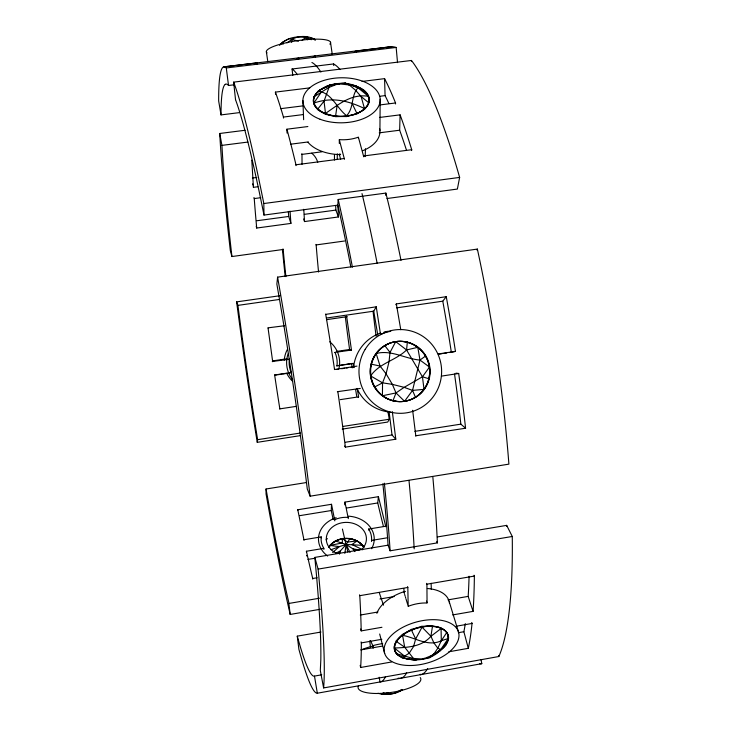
<?xml version="1.0" encoding="UTF-8"?>
<svg xmlns="http://www.w3.org/2000/svg" width="731" height="731" viewBox="0 0 731 731"><rect width="100%" height="100%" fill="white"/><g stroke="black" fill="none" stroke-linecap="round" stroke-linejoin="round"><path stroke-width="1.1" d="M239.028 112.665L221.018 114.913L221.045 110.801A302.004 21.811 81.5 0 1 225.249 84.376M339.303 143.422L339.321 139.767L344.465 159.312M371.54 541.479L371.549 540.428A25.905 20.888 8.5 0 0 368.689 529.043M374.592 387.028A23.493 19.965 65.6 0 1 370.644 375.926A23.493 20.084 -86 0 1 371.202 364.148A23.493 19.801 -58 0 1 376.173 353.484A23.493 19.161 -32 0 1 384.798 345.589A23.493 18.257 -8.3 0 1 395.736 341.642L406.564 349.975L422.445 376.794L428.942 378.768A23.438 14.885 -88 0 0 429.499 367.053A23.438 14.995 72.9 0 0 425.588 355.997A23.456 15.488 53.7 0 0 417.803 347.289A23.465 16.274 34 0 0 407.331 342.245A23.483 17.252 13.5 0 0 395.736 341.642L390.016 352.443L389.02 361.836L386.078 373.797L382.541 382.852L382.432 395.745A23.493 18.659 14.1 0 0 392.958 400.752A23.483 17.681 -8.4 0 0 404.563 401.292A23.465 16.676 -29.4 0 0 415.473 397.298A23.456 15.79 -49.4 0 0 424.026 389.385A23.447 15.159 -68.8 0 0 428.951 378.768M379.919 130.867L380.175 99.206M395.535 103.976L395.544 102.97A316.971 52.458 81.4 0 0 384.579 78.646L362.019 81.433M337.219 159.44L337.329 153.83M334.816 520.847L331.518 504.289L297.773 509.763L297.773 510.54M358.391 138.232L358.409 137.318L363.746 156.799M368.607 530.048L368.634 529.07L385.703 526.238L378.402 496.678L344.95 502.106L344.785 504.856M406.299 149.663A298.403 49.288 81.5 0 0 399.656 130.219L400.095 114.849L379.462 117.463M348.321 518.635L344.95 502.106M385.685 526.74L385.703 526.247M333.19 519.577L331.244 510.53L331.518 504.289M350.88 267.126A302.57 35.17 81.5 0 0 337.813 205.146L338.188 199.472L385.858 193.085A308.701 44.719 81.5 0 1 401.017 260.382M411.635 150.559L411.708 149.709A316.852 52.44 81.4 0 0 400.095 114.849M406.564 349.975L417.803 347.298L419.969 360.072L412.54 390.4L404.563 401.292L396.01 392.931L392.355 384.36L386.078 373.797L380.056 366.057L376.173 353.493C391.396 349.582 405.029 358.811 419.969 360.072L429.49 367.053L422.445 376.794L424.026 389.385L412.54 390.4L404.152 387.339L392.355 384.36L382.541 382.852L370.644 375.926C379.38 363.042 395.727 360.566 406.564 349.975L407.331 342.254M383.437 526.421A312.338 51.627 81.5 0 1 378.21 504.938L377.744 502.955L378.402 496.678M277.597 277.131L276.857 284.103L280 302.314A303.868 21.93 81.5 0 1 301.876 446.623A303.082 21.884 81.5 0 1 307.276 488.938L310.127 496.185L508.895 464.139A315.984 59.531 81.4 0 0 477.37 249.079L277.597 277.131A320.909 23.228 81.5 0 1 310.118 496.175M385.612 195.223L385.858 193.085M329.919 84.823L324.025 101.18L325.496 113.424C338.581 104.524 351.392 93.458 368.424 96.3L357.998 87.766L345.105 82.95L329.919 84.823L318.287 91C332.121 93.349 336.461 107.877 346.622 115.699C354.252 107.813 350.816 95.395 357.998 87.766L364.193 90.571A21.683 4.889 38 0 1 368.424 96.3A21.784 9.375 46.2 0 1 368.543 102.605A21.866 13.88 51.6 0 1 364.467 108.526A21.912 17.708 53.1 0 1 356.765 113.141A21.884 20.313 46.8 0 1 346.622 115.708A21.702 21.354 -4.9 0 1 335.611 115.809A21.884 20.185 -49.5 0 1 325.496 113.433A21.912 17.498 -55.1 0 1 317.839 108.956A21.866 13.606 -53.2 0 1 313.818 103.108A21.784 9.092 -47.6 0 1 314.001 96.803A21.674 4.624 -39.3 0 1 318.287 91A21.574 0.868 -28.4 0 1 325.98 86.56C335.62 82.612 346.869 81.982 356.536 86.276A21.574 1.078 27.3 0 1 364.193 90.58M300.414 435.621L257.257 442.328L257.632 439.678L256.965 435.603A299.564 21.61 81.5 0 1 242.802 341.797A299.107 21.574 81.5 0 1 237.913 305.384L236.625 301.885L280.074 295.708M335.611 115.809L337.028 106.15M344.813 553.385L346.147 544.467L350.048 538.509A14.784 3.564 15.4 0 1 357.13 540.894A14.821 4.825 30.5 0 1 362.585 545.335A14.876 6.707 44.8 0 1 363.819 547.227M445.846 644.897L440.802 649.594L437.814 648.178L433.931 642.96L430.925 636.281L432.432 626.586A21.811 17.407 -67.9 0 1 441.058 628.55A21.775 13.524 -67.2 0 1 446.614 632.744A21.692 8.946 -62.4 0 1 448.267 638.492A21.583 4.377 -54.6 0 1 445.855 644.897A21.464 0.475 -44.1 0 1 439.779 650.992C429.563 660.596 414.87 661.601 402.041 657.699A21.574 3.984 22.3 0 1 396.321 653.678A21.674 8.525 30.3 0 1 394.375 648.013A21.766 13.131 35.5 0 1 396.549 641.562A21.811 17.105 36.7 0 1 402.571 635.312A21.775 19.883 30.2 0 1 411.535 630.241A21.583 21.089 -11.6 0 1 422.043 627.171A21.766 20.057 -60.3 0 1 432.432 626.577M235.528 99.654L233.637 82.128L411.462 60.463A315.107 59.394 81.4 0 1 459.635 177.432L457.378 189.055L387.01 198.521M448.843 651.787L468.306 648.324L468.589 646.99A318.972 52.733 81.5 0 0 472.043 623.452L471.742 622.465M291.632 42.325L292.446 39.108C299.536 35.243 308.628 35.718 315.545 39.73M426.84 658.064L429.874 657.653L433.319 654.821L437.814 648.178L441.314 640.731L441.058 628.559L430.925 636.281L422.043 627.18L415.665 638.967L413.545 646.569L409.132 653.267L402.041 657.699L414.906 660.321L416.853 659.837M339.385 554.171L340.363 550.936L346.147 544.467L362.585 545.335M392.958 400.752L396.01 392.931L404.152 387.339L422.445 376.794M325.569 314.394L376.255 306.81L380.568 334.734M476.941 249.993L477.38 249.079M279.745 409.049L279.845 408.867A300.35 28.737 81.5 0 1 274.673 375.213L274.472 375.204M387.85 411.416A294.995 55.401 81.5 0 0 388.554 415.226L389.294 419.247L387.722 422.052L342.218 429.124M376.255 306.81L373.751 311.178L377.836 335.355M429.874 657.653L430.97 655.89M395.818 304.745L396.348 303.913L446.257 296.695A318.369 52.632 81.4 0 1 455.44 351.383L452.873 351.958M414.906 660.321L404.682 647.209L402.571 635.312C415.382 637.66 428.183 647.127 441.314 640.731L446.604 632.754M431.555 655.543A21.373 2.166 -31.1 0 1 439.779 650.992L448.267 638.501L441.314 640.731M321.156 92.325L313.827 103.108C331.892 96.739 347.7 100.531 364.458 108.517L361.141 96.556L355.586 90.278L349.281 84.942L338.243 83.782L328.831 87.464L314.001 96.803M446.257 296.695L442.776 301.181L396.65 307.861M317.848 108.956L324.025 101.18M338.234 553.468L340.363 550.936L335.52 553.34M280.375 44.609C287.95 36.303 301.391 34.878 311.324 39.721M396.321 640.703L402.342 634.453A20.66 2.284 -31.8 0 0 411.297 629.391A20.632 3.28 -16.4 0 0 421.805 626.321M279.507 45.313L282.422 42.279L289.238 38.606L298.467 41.219M358.126 397.335L358.61 396.842A297.59 49.151 81.5 0 1 357.24 388.517M302.131 40.479L306.581 36.55L308.354 37.583M332.651 552.517L339.339 546.605L346.147 544.467L355.732 550.699M430.925 636.281C421.76 646.972 407.359 647.465 394.375 648.022L404.453 656.045L413.143 658.412L423.139 659.042L433.319 654.821L440.802 649.594M296.777 58.873L298.623 57.895L298.751 58.964M377.954 693.29C385.776 695.492 394.978 694.633 401.474 689.452M419.969 360.072L425.579 356.006M286.972 42.901L292.446 39.108M383.117 692.769C389.568 695.218 397.061 693.555 402.589 689.68M313.343 56.78L315.189 55.894L315.317 56.963M387.896 692.668L383.236 694.45L380.33 693.417M382.541 382.852L374.592 387.028A23.502 19.463 38.7 0 0 382.432 395.745L396.01 392.931M331.024 549.73L339.339 546.605L329.873 545.417A14.876 6.643 -45.2 0 0 328.639 547.318M389.532 46.912L355.933 51.079A316.377 52.385 81.5 0 0 354.599 51.618M334.405 369.53L356.984 366.121M449.793 352.534L452.105 352.132M320.955 632.041L297.27 636.162L298.897 649.32A313.992 22.67 81.5 0 0 317.327 693.216L481.793 663.675L480.989 659.472M360.182 665.356L360.648 667.485L391.706 661.957M321.768 674.795L314.485 676.093L317.327 693.226M432.862 477.279A309.551 44.819 81.5 0 1 437.385 542.877L390.107 550.799L388.07 545.18L314.823 557.406L316.432 574.676A304.946 21.994 81.5 0 1 320.845 657.196A302.15 21.811 81.5 0 1 320.808 660.056L320.315 670.491L323.614 687.935L498.844 656.52A316.834 59.659 81.4 0 0 512.267 536.463L506.684 525.37L437.321 536.956M360.721 649.914L382.222 646.122M458.355 632.699L463.874 631.721A300.761 49.607 81.5 0 0 465.318 623.616M360.721 628.971L361.205 630.899L381.938 627.28M452.681 614.926L473.067 611.372A318.689 52.687 81.5 0 0 474.364 576.065L474.044 575.233M360.648 667.485A322.59 30.885 81.5 0 0 361.333 642.905L381.856 639.296M456.19 626.229L472.043 623.452M360.292 615.054L377.9 612.002M447.975 599.877L468.178 596.386A301.629 49.735 81.5 0 0 469.074 576.247M361.205 630.899A321.658 30.803 81.5 0 0 359.789 595.683L407.825 587.459L408.181 606.136L405.997 598.936M426.639 583.347L426.922 584.188L474.364 576.065M320.279 609.27L290.189 614.442L288.69 601.942A297.974 21.473 81.5 0 1 266.047 488.993L306.198 482.579M379.956 599.009L394.219 596.56M289.028 603.422L319.493 598.223M323.605 687.898A321.777 23.273 81.5 0 0 318.113 569.102L512.267 536.472M312.758 579.126L312.713 578.504L317.108 577.755M306.49 552.298L306.435 551.247L323.833 548.351A25.905 21.464 -9.9 0 1 321.192 536.892L303.941 539.743L303.959 540.236M371.549 540.419L387.658 537.733M307.934 559.416L315.5 558.146M299.874 515.638L331.244 510.53M346.649 508.018L377.744 502.955M345.425 442.246L392.017 434.945L395.8 439.212L345.379 447.134L344.603 446.02M414.861 431.363L460.85 424.154L465.592 428.238L415.573 435.795M257.632 439.678L300.432 433.035M343.067 426.42L389.294 419.247M279.845 408.867L296.347 406.354M340.253 399.647L358.61 396.851M337.375 391.697L360.282 388.435M441.405 376.118L458.684 373.486A317.693 52.541 81.4 0 1 465.208 424.866L465.592 428.238M274.655 374.994L276.72 374.683M277.743 374.528L281.864 373.916M282.897 373.76L287.009 373.139M288.041 372.993L289.065 372.837M338.371 365.463L340.408 365.162M341.423 365.007L345.498 364.404M346.512 364.248L350.578 363.645M274.673 375.213L291.303 372.728A24.955 24.927 -20.1 0 1 289.348 359.268L289.184 359.186M336.735 365.911L353.375 363.453A297.59 49.151 81.5 0 0 353.996 367.638M438.152 353.968L455.44 351.383M336.918 369.447L338.499 369.21M341.651 368.735L344.813 368.26M346.393 368.022L347.965 367.784M351.127 367.318L354.279 366.843M438.947 354.16L442.054 353.694M443.598 353.466L446.696 353M272.599 360.895L287.018 358.757M336.351 351.447L349.592 349.491L351.456 350.058L346.604 316.139M272.27 361.47L289.339 359.268M334.789 352.424L351.456 350.058M327.013 317.948L373.742 311.178M267.893 327.863L284.633 325.734M326.647 319.648L347.124 316.669M237.904 305.384L278.895 299.536M245.095 130.273L219.729 133.481A317.757 22.99 81.5 0 0 230.347 250.724L231.928 256.544L283.153 249.472A299.335 34.823 81.5 0 0 285.894 276.61M315.938 244.392L316.148 244.922L344.575 241.002M290.043 211.131L290.911 223.412L256.709 228.045A301.428 28.847 81.5 0 1 254.242 198.576L253.977 197.498M303.667 218.944L304.525 221.557L338.426 216.961A298.659 49.342 81.5 0 1 337.923 205.722M235.537 99.654L237.237 104.487A302.981 21.875 81.5 0 1 256.554 179.378A302.278 21.829 81.5 0 1 263.982 215.078L337.813 205.146M256.901 220.744L288.718 216.458L290.911 223.403M304.343 214.347L335.876 210.089L338.426 216.961M422.783 658.604L424.812 658.329M254.242 198.576L260.83 197.699M263.982 215.06L263.827 203.538L459.635 177.414M307.879 126.545L286.89 129.204A319.812 30.656 81.5 0 1 295.964 164.777L344.493 158.463M363.782 155.95L411.708 149.709M252.387 178.035L256.791 177.459M253.301 186.752L253.438 187.328L257.869 186.752M302.049 164.274L301.976 154.378L321.951 151.792M223.549 170.451A300.249 21.665 81.5 0 1 221.941 145.378L247.91 142.061M290.554 144.208L308.363 141.924M379.234 132.841L399.656 130.219M309.77 87.875L275.413 92.106A319.931 30.675 81.5 0 1 283.445 117.061L302.744 114.63M379.499 104.99L395.544 102.97M280.567 108.672L302.351 105.949M379.49 96.318L385.073 95.624A300.139 49.534 81.4 0 1 388.865 103.528M225.249 84.348A301.327 21.756 81.5 0 1 228.52 85.481L234.596 84.741M224.417 66.804L391.67 46.674M221.018 114.913L218.66 100.951A318.981 23.09 81.5 0 1 226.299 67.946L396.165 47.451L397.527 62.638M292.775 75.439L292.053 68.997L333.583 63.953A307.76 44.591 81.5 0 1 340.061 69.555M223.585 66.877L256.974 62.903L257.111 63.981M353.375 363.453L351.593 363.49A314.714 52.102 81.5 0 0 352.241 367.867M398.77 691.425L400.021 691.416M310.337 38.222L313.617 38.579L315.28 39.867M458.684 373.486L455.989 373.166M359.305 550.004L353.018 548.826L354.846 551.585M371.202 364.148L380.056 366.057M350.048 538.5A14.775 3.107 -0.2 0 0 342.4 538.519L342.309 542.95L329.873 545.417A14.821 4.77 -30.9 0 1 335.328 540.94L346.147 544.467L350.058 552.508M396.321 653.678L404.453 656.045M362.667 549.758L351.967 544.513L357.13 540.894L347.536 542.082L342.4 538.528A14.784 3.536 -15.8 0 0 335.328 540.949M396.549 641.571L404.682 647.209M345.105 82.95L346.622 84.01A21.491 1.499 14.2 0 0 356.536 86.276L357.998 87.766M361.141 96.556L368.543 102.596M305.448 37.573L307.714 39.785M313.617 38.579L314.915 40.041M384.798 345.589L390.016 352.443M352.488 104.213L356.765 113.141M411.535 630.25L415.665 638.967M370.453 640.612L372.773 645.519L373.139 648.278M412.54 390.4L415.464 397.298M436.809 541.488L437.385 542.877M282.97 248.942L283.153 249.472M468.178 596.405L473.067 611.372M407.551 586.618L407.825 587.459M426.484 601.074L427.05 602.874L426.922 584.188M449.181 601.512L458.639 632.498A38.451 21.226 -15.7 0 1 407.478 665.466A38.451 21.226 -15.7 0 1 398.514 629.811A38.451 21.226 -15.7 0 1 458.639 632.498M404.371 593.59L403.795 588.61M404.645 594.477L405.184 596.258M405.458 597.145L405.723 598.04M339.239 154.278L340.655 159.312M282.422 42.279L283.025 44.381M359.542 594.833L359.789 595.683M314.823 557.406L318.113 569.111M256.215 226.281L256.709 228.045M463.874 631.721L468.306 648.324M379.672 634.015L384.68 653.487M498.569 655.46L498.844 656.52M361.096 641.9L361.333 642.896M301.812 153.711L301.976 154.378M252.624 183.883L252.899 185.025M303.941 539.743L297.773 509.763M251.793 160.18L253.438 187.328M219.729 133.481L221.932 145.359M420.206 674.201L420.307 674.722A310.355 44.911 81.5 0 0 427.69 668.5M396.348 303.913L400.771 329.708M379.179 677.244L380.01 681.968A311.534 36.248 81.5 0 0 385.319 677.08M325.679 314.12L326.254 317.528A320.772 30.729 81.5 0 1 334.551 369.484M266.358 51.718L267.82 61.742M330.513 42.252L332.285 54.514M272.7 361.726L268.067 328.137M392.319 411.626L395.8 439.212M389.148 412.101L392.017 434.945M412.64 410.255L415.829 436.06M226.29 67.919L228.511 85.463M369.722 640.913L370.462 647.09M356.39 50.942L356.509 52.002M231.928 256.544L231.27 250.77A300.852 21.72 81.5 0 1 223.558 170.469M460.85 424.154L460.585 421.787A299.436 49.434 81.4 0 0 454.527 373.998M333.583 63.953L333.747 65.562M275.413 92.106L275.587 94.253M288.718 216.458L288.343 211.451M304.525 221.566L303.758 209.285M283.445 117.061L283.5 118.066M306.645 555.432L306.673 555.953M286.89 129.204L287.064 133.079M411.462 60.463L411.507 61.559M302.881 100.503L303.639 119.701M431.126 583.311L431.336 589.497M323.833 548.36L323.87 549.41M384.579 78.656L385.073 95.624M321.22 536.901L321.238 537.87M506.684 525.37L506.702 526.475M295.964 164.777L295.973 165.626M266.047 489.002L266.057 493.973A315.143 22.762 81.5 0 0 290.189 614.433M403.914 591.955A33.096 21.217 -17.1 0 1 405.038 591.543M408.254 606.282A31.89 20.249 -17.1 0 1 426.995 602.993M337.868 391.843A321.256 30.766 81.5 0 1 345.379 447.134M380.915 334.387A34.576 34.019 56.2 0 1 390.738 331.344M442.776 301.181A300.806 49.607 81.4 0 1 451.347 352.305M233.637 82.146A320.023 23.173 81.5 0 1 263.827 203.565M340.463 154.204A33.443 22.396 0.3 0 1 339.257 154.14M358.3 137.19A32.21 21.391 0.3 0 1 339.348 139.639M386.489 48.018A314.083 59.202 81.5 0 1 396.165 47.488M255.96 63.496A320.032 30.693 81.5 0 1 256.974 62.903M365.5 148.731A295.662 55.556 81.5 0 0 365.354 152.039A296.265 55.684 81.5 0 0 365.18 156.589M318.552 272.023A298.211 43.156 81.5 0 1 316.148 244.922M335.876 210.089A315.052 52.166 81.5 0 1 335.675 206.124M334.46 160.052A315.353 52.221 81.5 0 1 334.469 154.725M257.257 442.328A316.441 22.88 81.5 0 1 236.625 301.894M373.038 311.251A294.547 55.3 81.5 0 0 374.382 322.59A294.995 55.401 81.5 0 0 376.099 336.132M356.71 396.229A314.714 52.102 81.5 0 1 355.641 389.696M335.036 352.488A24.955 24.452 -87.5 0 1 336.973 365.911M349.592 349.491A314.175 51.992 81.5 0 1 345.324 316.751M334.871 519.586A24.845 21.628 1.9 0 1 348.358 517.402M312.713 578.495A298.979 28.573 81.5 0 1 306.435 551.238M314.494 676.148A296.759 21.382 81.5 0 1 297.261 636.134M481.793 663.666A309.186 58.124 81.5 0 1 479.691 663.757M406.692 672.794A311.744 40.735 81.5 0 1 398.176 678.149M347.865 552.115A311.744 40.735 81.5 0 1 346.558 546.733M345.781 543.471A311.744 40.735 81.5 0 1 342.428 529.08M311.909 62.491A311.744 40.735 81.5 0 1 320.918 72.077M362.009 193.605A311.744 40.735 81.5 0 1 377.114 263.105M408.985 480.413A311.744 40.735 81.5 0 1 414.175 548.835M372.947 645.628A28.372 10.179 -7.2 0 1 382.66 643.591M383.547 605.149A295.15 42.617 81.5 0 1 379.261 592.649M285.2 276.501A306.554 35.682 81.5 0 1 282.458 249.682M292.053 68.997A308.921 35.993 81.5 0 1 297.462 74.745M338.188 199.472A309.871 36.084 81.5 0 1 352.433 267.199M384.36 483.191A310.721 36.166 81.5 0 1 390.107 550.799M382.87 483.739A303.456 35.252 81.5 0 1 388.07 545.18M409.232 658.75A20.687 16.694 -71.2 0 1 401.803 656.849A20.724 13.048 -69.7 0 1 396.092 652.829A20.733 8.681 -64.3 0 1 394.146 647.163A20.733 4.231 -56.2 0 1 396.321 640.712M421.796 626.321A20.651 2.449 -1 0 0 432.185 625.727L440.802 627.701A20.724 3.847 23.9 0 1 446.358 631.904A20.733 8.269 32.3 0 1 448.021 637.651A20.724 12.674 37.9 0 1 445.608 644.057A20.687 16.411 39.9 0 1 439.532 650.151A20.605 18.979 35.1 0 1 433.209 654.272M412.905 659.042A20.596 19.143 -65.4 0 1 412.275 658.978M410.612 659.517A21.363 2.33 -1.6 0 1 412.375 659.353M339.257 84.147A21.455 2.44 -0.5 0 1 335.913 84.111A21.482 1.608 -15.2 0 1 325.98 86.56M325.441 87.546A20.779 16.95 56.5 0 0 318.314 91.868A20.806 13.359 54.1 0 0 314.028 97.671A20.824 9.074 48.2 0 0 313.855 103.976A20.815 4.706 39.6 0 0 317.866 109.824A20.788 0.932 28.4 0 0 325.514 114.301A20.76 1.645 14.8 0 1 335.63 116.677A20.742 2.595 -0.5 0 1 346.631 116.576A20.751 1.754 -15.8 0 1 356.774 114.009A20.788 0.731 -29.5 0 0 364.467 109.394A20.815 4.45 -40.8 0 0 368.543 103.464A20.824 8.79 -49.6 0 0 368.424 97.159A20.806 13.103 -55.7 0 0 364.193 91.439A20.779 16.758 -58.4 0 0 356.545 87.135A20.715 19.244 -54.6 0 0 348.596 84.878M338.59 84.421A20.486 20.349 -9.2 0 1 339.266 84.339M325.999 87.418A20.706 19.353 52.1 0 1 328.32 86.295M332.66 85.152A20.706 19.353 52.1 0 1 333.957 85.015M328.639 547.409A15.25 11.696 69.5 0 1 329.882 545.847A15.241 13.45 83.3 0 1 335.337 541.369A15.223 14.62 -79.5 0 1 342.41 538.948A15.15 15.086 87 0 1 350.048 538.93A15.223 14.593 79.3 0 1 357.13 541.315A15.241 13.405 -83.7 0 1 362.585 545.765A15.25 11.632 -70 0 1 363.59 546.989M361.845 649.658A31.725 8.553 -8 0 1 373.605 645.893M420.261 677.573A31.68 9.247 -8 0 1 390.391 692.54A31.68 9.247 -8 0 1 358.327 686.126M348.623 516.177A27.879 22.917 -0.4 0 1 371.595 548.716M327.643 556.053A27.879 22.917 -0.4 0 1 336.159 517.712M336.909 553.449A20.066 16.493 -0.4 0 1 329.306 530.222A20.066 16.493 -0.4 0 1 358.016 525.425A20.066 16.493 -0.4 0 1 361.9 549.283M326.108 539.752A27.476 22.798 -0.4 0 1 327.415 538.637M329.051 547.135A19.774 16.411 -0.4 0 1 346.567 538.464A19.774 16.411 -0.4 0 1 363.965 547.208M329.745 341.77A26.672 26.508 -77.3 0 1 338.919 368.662M292.692 379.636A26.672 26.508 -77.3 0 1 288.06 353.932M292.628 381.271A26.179 26.024 -77.2 0 1 286.872 373.559M284.258 360.173A26.179 26.024 -77.2 0 1 287.429 349.354M311.771 153.19A27.842 21.775 -15.2 0 1 317.757 162.41M267.007 52.86A32.438 6.542 -8.3 0 1 298.595 40.507A32.438 6.542 -8.3 0 1 329.855 44.134M379.645 128.766A37.911 22.688 -0.9 0 1 362.832 150.677M340.6 154.616A37.911 22.688 -0.9 0 1 307.989 142.262M346.521 84.083A27.824 16.21 -0.9 0 1 364.34 109.129A27.824 16.21 -0.9 0 1 317.546 108.553A27.824 16.21 -0.9 0 1 338.681 83.983M390.345 412.12A40.68 40.159 88.6 0 1 356.975 388.453M353.685 366.231A40.68 40.159 88.6 0 1 380.568 333.053M384.159 332.002A40.68 40.159 88.6 0 1 387.704 331.317M427.352 588.51A37.72 21.446 -15.7 0 1 449.51 603.486M376.867 613.346A37.72 21.446 -15.7 0 1 405.047 591.342M412.878 659.289A27.668 15.269 -15.7 0 1 399.254 638.282A27.668 15.269 -15.7 0 1 441.999 628.633A27.668 15.269 -15.7 0 1 433.291 654.684M374.418 387.028A22.286 14.437 53.3 0 0 382.258 395.736A22.277 15.177 33.4 0 0 392.775 400.743A22.277 16.1 12.8 0 0 404.371 401.282A22.259 17.051 -9.1 0 0 415.272 397.289A22.25 17.882 -32.7 0 0 423.825 389.385A22.232 18.476 -58.5 0 0 428.741 378.768A22.232 18.741 -86.1 0 0 429.289 367.063A22.232 18.631 65.9 0 0 425.378 356.015A22.25 18.165 39.3 0 0 417.602 347.316A22.259 17.416 14.8 0 0 407.13 342.272A22.268 16.502 -7.7 0 0 395.553 341.679A22.277 15.552 -28.8 0 0 384.616 345.617A22.277 14.721 -49 0 0 375.999 353.512A22.277 14.127 -68.6 0 0 371.037 364.157A22.286 13.862 -87.9 0 0 370.48 375.935A22.286 13.971 72.8 0 0 374.427 387.028M320.05 119.235A38.661 22.524 -0.9 0 0 380.102 101.371A38.661 22.524 -0.9 0 0 324.445 80.264A38.661 22.524 -0.9 0 0 320.05 119.235M365.162 349.363A41.886 41.329 88.5 0 0 399.035 413.298A41.886 41.329 88.5 0 0 436.709 351.638A41.886 41.329 88.5 0 0 365.162 349.363M375.104 355.522A30.154 29.752 88.5 0 0 399.437 401.566A30.154 29.752 88.5 0 0 426.602 357.212A30.154 29.752 88.5 0 0 375.104 355.522"/></g></svg>
